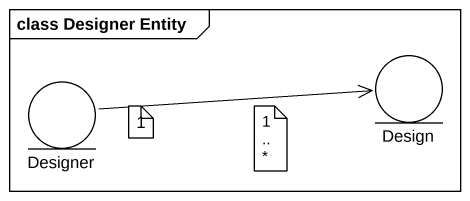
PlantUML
@startuml
mainframe class Designer Entity
entity Design
entity Designer
Designer -right-> Design
note as N1
  1
end note
note as N2
  1..*
end note
@enduml
